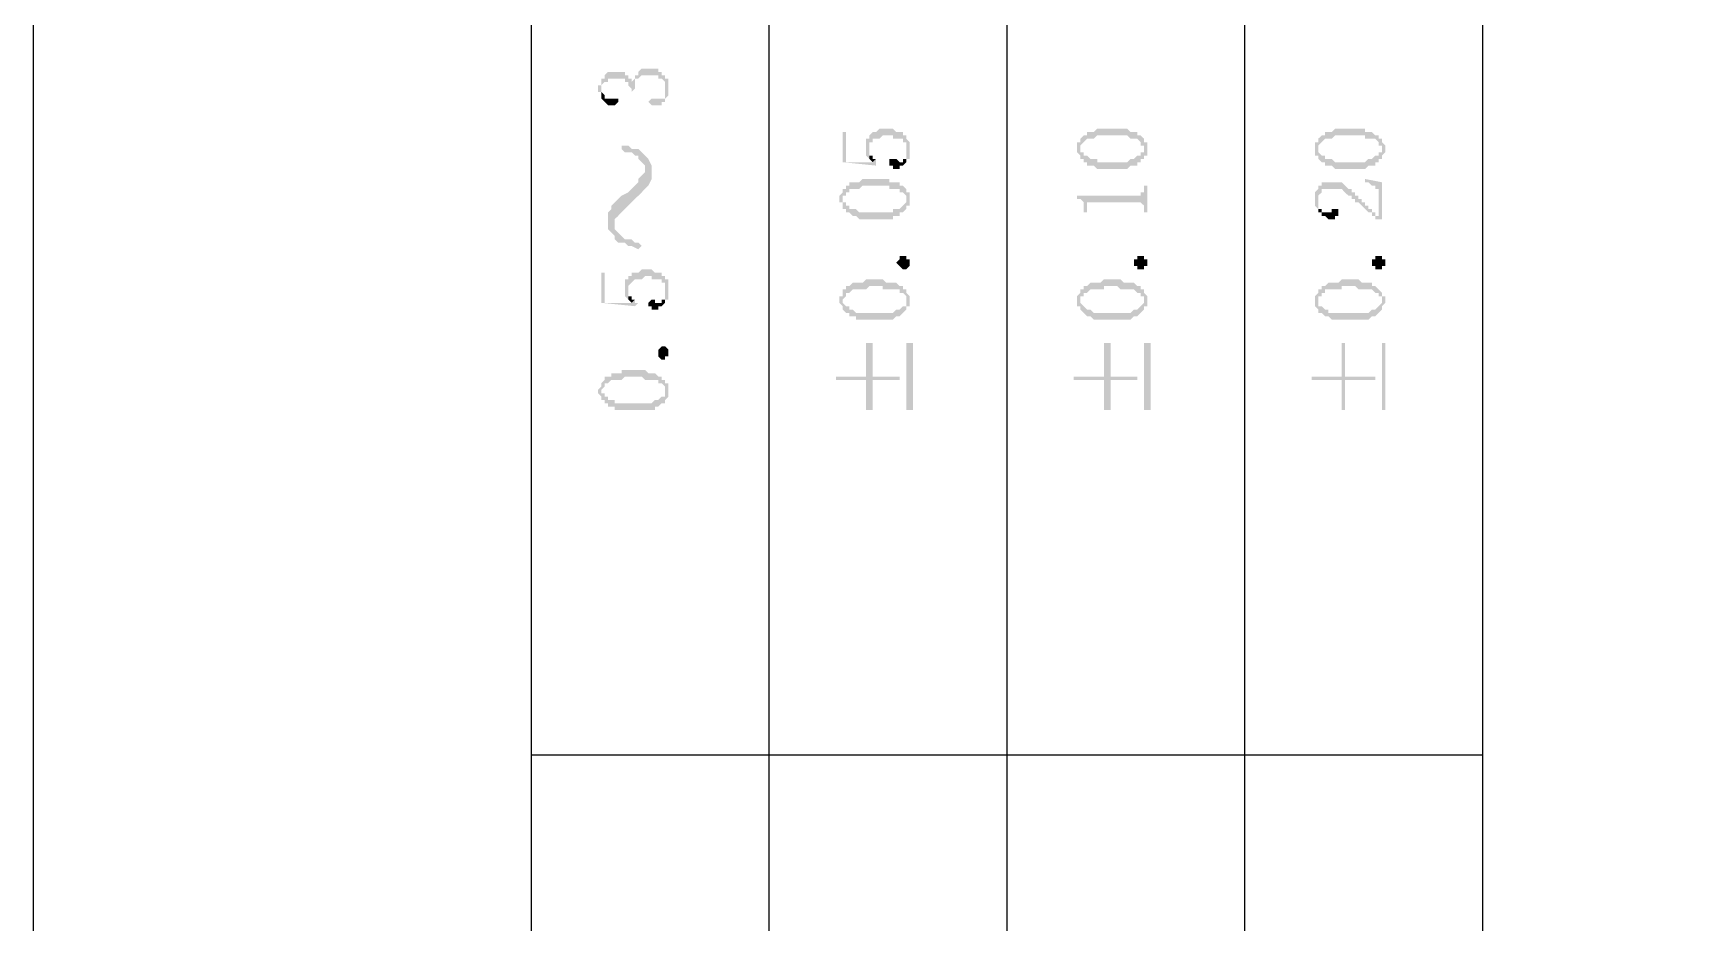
# Model space of a CAD drawing. Header units: inches. Extents: x 3613 to 8393, y -2205 to -794.
# Drawn here: x 4540.89 to 4563.31, y -2167.23 to -2155.24 of the extents above; entities that cross this region are included whole.
import ezdxf

# ---------------------------------------------------------------- set-up
doc = ezdxf.new("R2010")
doc.units = ezdxf.units.IN
doc.header["$MEASUREMENT"] = 0

msp = doc.modelspace()

# ---------------------------------------------------------------- hatches: boundary and pattern name
at = {"transparency": 33554559}
for points in [[(4548.495, -2155.985), (4548.495, -2156.03), (4548.54, -2156.03), (4548.54, -2156.075), (4548.54, -2155.985), (4548.54, -2155.939), (4548.585, -2155.894), (4548.63, -2155.894), (4548.63, -2155.849), (4548.856, -2155.849), (4548.856, -2155.894), (4548.901, -2155.894), (4548.901, -2155.939), (4548.901, -2155.939), (4548.946, -2155.985), (4548.946, -2156.03), (4548.946, -2156.03), (4548.991, -2155.985), (4548.991, -2155.939), (4548.991, -2155.894), (4548.991, -2155.849), (4549.037, -2155.849), (4549.082, -2155.804), (4549.307, -2155.804), (4549.307, -2155.849), (4549.352, -2155.849), (4549.398, -2155.894), (4549.398, -2155.985), (4549.398, -2155.804), (4549.352, -2155.804), (4549.352, -2155.759), (4549.307, -2155.759), (4549.307, -2155.714), (4549.082, -2155.714), (4549.037, -2155.759), (4549.037, -2155.804), (4548.991, -2155.804), (4548.991, -2155.849), (4548.991, -2155.849), (4548.946, -2155.894), (4548.946, -2155.849), (4548.901, -2155.849), (4548.901, -2155.804), (4548.856, -2155.804), (4548.856, -2155.759), (4548.63, -2155.759), (4548.585, -2155.804), (4548.585, -2155.849), (4548.54, -2155.849), (4548.54, -2155.894), (4548.54, -2155.939), (4548.495, -2155.939)], [(4549.172, -2156.165), (4549.172, -2156.165), (4549.217, -2156.21), (4549.352, -2156.21), (4549.352, -2156.165), (4549.398, -2156.165), (4549.398, -2156.12), (4549.443, -2156.075), (4549.443, -2156.03), (4549.443, -2155.985), (4549.443, -2155.894), (4549.443, -2155.849), (4549.398, -2155.849), (4549.398, -2156.03), (4549.398, -2156.075), (4549.398, -2156.12), (4549.217, -2156.12)], [(4548.54, -2156.075), (4548.54, -2156.12), (4548.54, -2156.12), (4548.585, -2156.165), (4548.585, -2156.165), (4548.63, -2156.21), (4548.721, -2156.21), (4548.766, -2156.165), (4548.766, -2156.12), (4548.585, -2156.12), (4548.585, -2156.075), (4548.585, -2156.075), (4548.54, -2156.03), (4548.54, -2155.985)], [(4551.79, -2156.571), (4551.79, -2156.977), (4552.241, -2157.023), (4552.241, -2156.977), (4552.241, -2156.932), (4552.196, -2156.977), (4551.835, -2156.977), (4551.835, -2156.571)], [(4552.106, -2156.752), (4552.106, -2156.842), (4552.106, -2156.887), (4552.106, -2156.887), (4552.151, -2156.932), (4552.151, -2156.797), (4552.151, -2156.707), (4552.196, -2156.707), (4552.196, -2156.661), (4552.286, -2156.661), (4552.331, -2156.616), (4552.467, -2156.616), (4552.467, -2156.661), (4552.602, -2156.661), (4552.602, -2156.707), (4552.647, -2156.707), (4552.647, -2156.752), (4552.647, -2156.797), (4552.647, -2156.932), (4552.692, -2156.932), (4552.692, -2156.887), (4552.692, -2156.797), (4552.692, -2156.752), (4552.692, -2156.707), (4552.647, -2156.661), (4552.647, -2156.616), (4552.602, -2156.616), (4552.602, -2156.571), (4552.512, -2156.571), (4552.467, -2156.526), (4552.286, -2156.526), (4552.241, -2156.571), (4552.196, -2156.571), (4552.151, -2156.616), (4552.151, -2156.661), (4552.106, -2156.661), (4552.106, -2156.707)], [(4554.949, -2156.797), (4554.949, -2156.842), (4554.949, -2156.842), (4554.994, -2156.887), (4554.994, -2156.932), (4554.994, -2156.797), (4554.994, -2156.752), (4554.994, -2156.752), (4555.039, -2156.707), (4555.039, -2156.707), (4555.084, -2156.661), (4555.175, -2156.661), (4555.22, -2156.616), (4555.626, -2156.616), (4555.671, -2156.661), (4555.761, -2156.661), (4555.806, -2156.707), (4555.806, -2156.752), (4555.852, -2156.752), (4555.852, -2156.797), (4555.852, -2156.661), (4555.852, -2156.661), (4555.806, -2156.616), (4555.761, -2156.616), (4555.761, -2156.571), (4555.671, -2156.571), (4555.626, -2156.526), (4555.22, -2156.526), (4555.175, -2156.571), (4555.084, -2156.571), (4555.084, -2156.616), (4555.039, -2156.616), (4554.994, -2156.661), (4554.994, -2156.707), (4554.949, -2156.707), (4554.949, -2156.752), (4554.949, -2156.752)], [(4558.153, -2156.797), (4558.153, -2156.842), (4558.153, -2156.887), (4558.198, -2156.887), (4558.198, -2156.932), (4558.198, -2156.797), (4558.198, -2156.752), (4558.198, -2156.752), (4558.244, -2156.707), (4558.244, -2156.707), (4558.289, -2156.661), (4558.379, -2156.661), (4558.424, -2156.616), (4558.83, -2156.616), (4558.83, -2156.661), (4558.966, -2156.661), (4559.011, -2156.707), (4559.011, -2156.752), (4559.056, -2156.752), (4559.056, -2156.797), (4559.056, -2156.661), (4559.011, -2156.661), (4559.011, -2156.616), (4558.966, -2156.616), (4558.921, -2156.571), (4558.83, -2156.571), (4558.83, -2156.526), (4558.424, -2156.526), (4558.379, -2156.571), (4558.289, -2156.571), (4558.289, -2156.616), (4558.244, -2156.616), (4558.198, -2156.661), (4558.198, -2156.707), (4558.153, -2156.707), (4558.153, -2156.752), (4558.153, -2156.752)], [(4548.811, -2156.797), (4548.811, -2156.797), (4548.856, -2156.842), (4548.946, -2156.842), (4548.991, -2156.887), (4549.037, -2156.887), (4549.037, -2156.932), (4549.082, -2156.977), (4549.127, -2157.023), (4549.127, -2157.338), (4549.127, -2157.338), (4549.172, -2157.293), (4549.217, -2157.203), (4549.217, -2157.023), (4549.172, -2156.932), (4549.127, -2156.887), (4549.127, -2156.887), (4549.082, -2156.842), (4549.037, -2156.797), (4548.946, -2156.797), (4548.901, -2156.752), (4548.811, -2156.752)], [(4552.151, -2156.932), (4552.151, -2156.932), (4552.196, -2156.977), (4552.196, -2156.977), (4552.241, -2156.932), (4552.196, -2156.932), (4552.196, -2156.887), (4552.151, -2156.887), (4552.151, -2156.842), (4552.151, -2156.797)], [(4552.421, -2156.977), (4552.421, -2157.023), (4552.467, -2157.023), (4552.467, -2157.068), (4552.557, -2157.068), (4552.557, -2157.023), (4552.602, -2157.023), (4552.647, -2156.977), (4552.647, -2156.797), (4552.647, -2156.887), (4552.647, -2156.932), (4552.602, -2156.932), (4552.602, -2156.977), (4552.557, -2156.977), (4552.512, -2156.932), (4552.421, -2156.932)], [(4554.994, -2156.932), (4555.039, -2156.932), (4555.039, -2156.977), (4555.084, -2156.977), (4555.084, -2157.023), (4555.175, -2157.023), (4555.22, -2157.068), (4555.626, -2157.068), (4555.671, -2157.023), (4555.761, -2157.023), (4555.761, -2156.977), (4555.806, -2156.977), (4555.806, -2156.932), (4555.852, -2156.932), (4555.852, -2156.887), (4555.897, -2156.887), (4555.897, -2156.842), (4555.897, -2156.797), (4555.897, -2156.752), (4555.897, -2156.707), (4555.852, -2156.707), (4555.852, -2156.661), (4555.852, -2156.797), (4555.852, -2156.842), (4555.806, -2156.842), (4555.806, -2156.887), (4555.761, -2156.887), (4555.716, -2156.932), (4555.671, -2156.932), (4555.626, -2156.977), (4555.22, -2156.977), (4555.22, -2156.932), (4555.129, -2156.932), (4555.084, -2156.887), (4555.039, -2156.887), (4555.039, -2156.842), (4554.994, -2156.842), (4554.994, -2156.797), (4554.994, -2156.797)], [(4558.198, -2156.932), (4558.198, -2156.932), (4558.244, -2156.977), (4558.289, -2156.977), (4558.289, -2157.023), (4558.379, -2157.023), (4558.424, -2157.068), (4558.83, -2157.068), (4558.875, -2157.023), (4558.966, -2157.023), (4558.966, -2156.977), (4559.011, -2156.977), (4559.011, -2156.932), (4559.056, -2156.932), (4559.056, -2156.887), (4559.056, -2156.887), (4559.101, -2156.842), (4559.101, -2156.797), (4559.101, -2156.752), (4559.101, -2156.752), (4559.056, -2156.707), (4559.056, -2156.661), (4559.056, -2156.797), (4559.056, -2156.842), (4559.011, -2156.842), (4559.011, -2156.887), (4558.966, -2156.887), (4558.921, -2156.932), (4558.875, -2156.932), (4558.83, -2156.977), (4558.424, -2156.977), (4558.379, -2156.932), (4558.289, -2156.932), (4558.289, -2156.887), (4558.244, -2156.887), (4558.198, -2156.842), (4558.198, -2156.797), (4558.198, -2156.797)], [(4548.63, -2157.79), (4548.63, -2157.88), (4548.676, -2157.925), (4548.721, -2157.97), (4548.721, -2157.745), (4548.766, -2157.7), (4548.811, -2157.654), (4548.856, -2157.609), (4548.901, -2157.564), (4548.946, -2157.519), (4548.991, -2157.474), (4549.037, -2157.429), (4549.037, -2157.429), (4549.082, -2157.384), (4549.127, -2157.338), (4549.127, -2157.068), (4549.127, -2157.113), (4549.082, -2157.158), (4549.037, -2157.203), (4549.037, -2157.248), (4548.991, -2157.293), (4548.946, -2157.338), (4548.901, -2157.384), (4548.811, -2157.429), (4548.811, -2157.429), (4548.766, -2157.474), (4548.721, -2157.519), (4548.676, -2157.564), (4548.676, -2157.609), (4548.63, -2157.654), (4548.63, -2157.7)], [(4551.745, -2157.474), (4551.745, -2157.519), (4551.79, -2157.519), (4551.79, -2157.564), (4551.79, -2157.609), (4551.79, -2157.474), (4551.79, -2157.429), (4551.835, -2157.429), (4551.835, -2157.384), (4551.88, -2157.384), (4551.88, -2157.338), (4552.015, -2157.338), (4552.06, -2157.293), (4552.421, -2157.293), (4552.421, -2157.338), (4552.557, -2157.338), (4552.557, -2157.384), (4552.602, -2157.384), (4552.647, -2157.429), (4552.647, -2157.474), (4552.647, -2157.338), (4552.647, -2157.338), (4552.602, -2157.293), (4552.557, -2157.293), (4552.557, -2157.248), (4552.421, -2157.248), (4552.421, -2157.203), (4552.06, -2157.203), (4552.015, -2157.248), (4551.88, -2157.248), (4551.88, -2157.293), (4551.835, -2157.293), (4551.835, -2157.338), (4551.79, -2157.338), (4551.79, -2157.384), (4551.79, -2157.384), (4551.745, -2157.429)], [(4554.949, -2157.429), (4554.949, -2157.474), (4554.994, -2157.474), (4555.039, -2157.519), (4555.039, -2157.564), (4555.039, -2157.654), (4555.084, -2157.654), (4555.084, -2157.564), (4555.084, -2157.519), (4555.806, -2157.519), (4555.852, -2157.564), (4555.852, -2157.654), (4555.897, -2157.654), (4555.897, -2157.293), (4555.852, -2157.293), (4555.852, -2157.338), (4555.852, -2157.384), (4555.806, -2157.384), (4555.806, -2157.429), (4555.761, -2157.429)], [(4558.153, -2157.474), (4558.153, -2157.519), (4558.153, -2157.564), (4558.153, -2157.564), (4558.198, -2157.609), (4558.198, -2157.474), (4558.198, -2157.429), (4558.198, -2157.429), (4558.244, -2157.384), (4558.244, -2157.338), (4558.514, -2157.338), (4558.559, -2157.384), (4558.559, -2157.384), (4558.605, -2157.429), (4558.65, -2157.429), (4558.65, -2157.474), (4558.695, -2157.474), (4558.695, -2157.519), (4558.74, -2157.519), (4558.785, -2157.564), (4558.785, -2157.564), (4558.83, -2157.609), (4558.83, -2157.609), (4558.875, -2157.654), (4558.921, -2157.654), (4558.921, -2157.7), (4558.966, -2157.7), (4558.966, -2157.745), (4559.011, -2157.745), (4559.011, -2157.7), (4558.966, -2157.7), (4558.966, -2157.654), (4558.921, -2157.654), (4558.921, -2157.609), (4558.875, -2157.609), (4558.875, -2157.564), (4558.83, -2157.564), (4558.83, -2157.519), (4558.785, -2157.519), (4558.785, -2157.474), (4558.74, -2157.474), (4558.74, -2157.429), (4558.695, -2157.429), (4558.695, -2157.384), (4558.65, -2157.384), (4558.65, -2157.338), (4558.605, -2157.338), (4558.559, -2157.293), (4558.559, -2157.293), (4558.514, -2157.248), (4558.244, -2157.248), (4558.244, -2157.293), (4558.198, -2157.293), (4558.198, -2157.338), (4558.198, -2157.338), (4558.153, -2157.384), (4558.153, -2157.429), (4558.153, -2157.429)], [(4558.83, -2157.203), (4558.83, -2157.248), (4558.875, -2157.248), (4558.921, -2157.293), (4558.966, -2157.293), (4558.966, -2157.338), (4559.011, -2157.338), (4559.011, -2157.745), (4559.056, -2157.745), (4559.056, -2157.248)], [(4551.79, -2157.609), (4551.835, -2157.609), (4551.835, -2157.654), (4551.88, -2157.654), (4551.925, -2157.7), (4551.97, -2157.7), (4552.015, -2157.745), (4552.467, -2157.745), (4552.467, -2157.7), (4552.557, -2157.7), (4552.557, -2157.654), (4552.602, -2157.654), (4552.647, -2157.609), (4552.647, -2157.564), (4552.692, -2157.564), (4552.692, -2157.519), (4552.692, -2157.474), (4552.692, -2157.429), (4552.692, -2157.384), (4552.647, -2157.384), (4552.647, -2157.338), (4552.647, -2157.474), (4552.647, -2157.519), (4552.647, -2157.519), (4552.602, -2157.564), (4552.602, -2157.564), (4552.557, -2157.609), (4552.467, -2157.609), (4552.467, -2157.654), (4552.015, -2157.654), (4551.97, -2157.609), (4551.88, -2157.609), (4551.88, -2157.564), (4551.835, -2157.564), (4551.835, -2157.519), (4551.79, -2157.519), (4551.79, -2157.474)], [(4558.198, -2157.609), (4558.198, -2157.654), (4558.244, -2157.654), (4558.244, -2157.7), (4558.289, -2157.7), (4558.334, -2157.745), (4558.424, -2157.745), (4558.424, -2157.7), (4558.469, -2157.7), (4558.469, -2157.654), (4558.469, -2157.609), (4558.379, -2157.609), (4558.379, -2157.654), (4558.244, -2157.654), (4558.244, -2157.609), (4558.198, -2157.609), (4558.198, -2157.564), (4558.198, -2157.519), (4558.198, -2157.519)], [(4548.721, -2157.97), (4548.721, -2158.015), (4548.766, -2158.061), (4548.856, -2158.061), (4548.901, -2158.106), (4548.946, -2158.106), (4549.037, -2158.151), (4549.082, -2158.106), (4549.037, -2158.061), (4548.991, -2158.061), (4548.946, -2158.015), (4548.856, -2158.015), (4548.811, -2157.97), (4548.811, -2157.97), (4548.766, -2157.925), (4548.721, -2157.88), (4548.721, -2157.835)], [(4552.692, -2158.331), (4552.692, -2158.377), (4552.692, -2158.377), (4552.647, -2158.422), (4552.602, -2158.422), (4552.557, -2158.377), (4552.557, -2158.377), (4552.512, -2158.331), (4552.512, -2158.331), (4552.557, -2158.286), (4552.557, -2158.241), (4552.647, -2158.241), (4552.647, -2158.286), (4552.692, -2158.286), (4552.692, -2158.331)], [(4555.897, -2158.331), (4555.897, -2158.377), (4555.852, -2158.377), (4555.852, -2158.422), (4555.761, -2158.422), (4555.761, -2158.377), (4555.716, -2158.377), (4555.716, -2158.331), (4555.716, -2158.286), (4555.761, -2158.286), (4555.761, -2158.241), (4555.852, -2158.241), (4555.852, -2158.286), (4555.897, -2158.286), (4555.897, -2158.331)], [(4559.101, -2158.331), (4559.101, -2158.377), (4559.056, -2158.377), (4559.056, -2158.422), (4558.966, -2158.422), (4558.966, -2158.377), (4558.921, -2158.377), (4558.921, -2158.331), (4558.921, -2158.286), (4558.966, -2158.286), (4558.966, -2158.241), (4559.056, -2158.241), (4559.056, -2158.286), (4559.101, -2158.286), (4559.101, -2158.331)], [(4548.54, -2158.467), (4548.54, -2158.873), (4548.991, -2158.918), (4549.037, -2158.873), (4548.991, -2158.873), (4548.991, -2158.828), (4548.946, -2158.873), (4548.585, -2158.873), (4548.585, -2158.467)], [(4548.856, -2158.647), (4548.856, -2158.738), (4548.856, -2158.783), (4548.856, -2158.783), (4548.901, -2158.828), (4548.901, -2158.692), (4548.901, -2158.647), (4548.901, -2158.647), (4548.946, -2158.602), (4548.946, -2158.602), (4548.991, -2158.557), (4549.082, -2158.557), (4549.127, -2158.512), (4549.217, -2158.512), (4549.217, -2158.557), (4549.352, -2158.557), (4549.352, -2158.602), (4549.398, -2158.602), (4549.398, -2158.647), (4549.398, -2158.692), (4549.398, -2158.828), (4549.443, -2158.828), (4549.443, -2158.783), (4549.443, -2158.692), (4549.443, -2158.647), (4549.443, -2158.557), (4549.398, -2158.557), (4549.398, -2158.512), (4549.352, -2158.512), (4549.352, -2158.467), (4549.262, -2158.467), (4549.217, -2158.422), (4549.082, -2158.422), (4549.037, -2158.467), (4548.946, -2158.467), (4548.946, -2158.512), (4548.901, -2158.512), (4548.901, -2158.557), (4548.856, -2158.557), (4548.856, -2158.602)], [(4551.745, -2158.828), (4551.745, -2158.873), (4551.745, -2158.873), (4551.79, -2158.918), (4551.79, -2158.963), (4551.79, -2158.828), (4551.79, -2158.828), (4551.835, -2158.783), (4551.835, -2158.738), (4551.88, -2158.738), (4551.925, -2158.692), (4552.106, -2158.692), (4552.151, -2158.647), (4552.331, -2158.647), (4552.331, -2158.692), (4552.557, -2158.692), (4552.557, -2158.738), (4552.602, -2158.738), (4552.647, -2158.783), (4552.647, -2158.828), (4552.647, -2158.692), (4552.602, -2158.692), (4552.602, -2158.647), (4552.557, -2158.647), (4552.512, -2158.602), (4552.376, -2158.602), (4552.331, -2158.557), (4552.106, -2158.557), (4552.06, -2158.602), (4551.925, -2158.602), (4551.88, -2158.647), (4551.835, -2158.647), (4551.835, -2158.692), (4551.79, -2158.692), (4551.79, -2158.738), (4551.79, -2158.783), (4551.745, -2158.783)], [(4554.949, -2158.828), (4554.949, -2158.873), (4554.949, -2158.918), (4554.994, -2158.918), (4554.994, -2158.963), (4554.994, -2158.828), (4554.994, -2158.783), (4555.039, -2158.783), (4555.039, -2158.738), (4555.084, -2158.738), (4555.129, -2158.692), (4555.31, -2158.692), (4555.31, -2158.647), (4555.49, -2158.647), (4555.536, -2158.692), (4555.716, -2158.692), (4555.761, -2158.738), (4555.806, -2158.738), (4555.806, -2158.783), (4555.852, -2158.783), (4555.852, -2158.828), (4555.852, -2158.692), (4555.806, -2158.692), (4555.806, -2158.647), (4555.761, -2158.647), (4555.716, -2158.602), (4555.581, -2158.602), (4555.536, -2158.557), (4555.31, -2158.557), (4555.265, -2158.602), (4555.129, -2158.602), (4555.084, -2158.647), (4555.039, -2158.647), (4555.039, -2158.692), (4554.994, -2158.692), (4554.994, -2158.738), (4554.994, -2158.738), (4554.949, -2158.783)], [(4558.153, -2158.828), (4558.153, -2158.873), (4558.153, -2158.918), (4558.153, -2158.918), (4558.198, -2158.963), (4558.198, -2158.828), (4558.198, -2158.783), (4558.244, -2158.783), (4558.244, -2158.738), (4558.289, -2158.738), (4558.289, -2158.692), (4558.514, -2158.692), (4558.514, -2158.647), (4558.695, -2158.647), (4558.74, -2158.692), (4558.921, -2158.692), (4558.966, -2158.738), (4559.011, -2158.738), (4559.011, -2158.783), (4559.056, -2158.783), (4559.056, -2158.828), (4559.056, -2158.738), (4559.011, -2158.692), (4559.011, -2158.692), (4558.966, -2158.647), (4558.921, -2158.647), (4558.921, -2158.602), (4558.785, -2158.602), (4558.74, -2158.557), (4558.514, -2158.557), (4558.469, -2158.602), (4558.334, -2158.602), (4558.289, -2158.647), (4558.244, -2158.647), (4558.244, -2158.692), (4558.198, -2158.692), (4558.198, -2158.738), (4558.198, -2158.738), (4558.153, -2158.783)], [(4548.901, -2158.828), (4548.901, -2158.828), (4548.946, -2158.873), (4548.946, -2158.873), (4548.991, -2158.828), (4548.946, -2158.828), (4548.946, -2158.783), (4548.901, -2158.783), (4548.901, -2158.738), (4548.901, -2158.692)], [(4549.172, -2158.873), (4549.172, -2158.918), (4549.217, -2158.918), (4549.217, -2158.963), (4549.307, -2158.963), (4549.307, -2158.918), (4549.352, -2158.918), (4549.398, -2158.873), (4549.398, -2158.692), (4549.398, -2158.783), (4549.398, -2158.828), (4549.352, -2158.828), (4549.352, -2158.873), (4549.262, -2158.873), (4549.262, -2158.828), (4549.217, -2158.828)], [(4551.79, -2158.963), (4551.835, -2159.008), (4551.88, -2159.008), (4551.88, -2159.053), (4551.97, -2159.053), (4551.97, -2159.099), (4552.467, -2159.099), (4552.512, -2159.053), (4552.557, -2159.053), (4552.602, -2159.008), (4552.602, -2159.008), (4552.647, -2158.963), (4552.647, -2158.918), (4552.692, -2158.918), (4552.692, -2158.873), (4552.692, -2158.828), (4552.692, -2158.783), (4552.692, -2158.783), (4552.647, -2158.738), (4552.647, -2158.873), (4552.647, -2158.918), (4552.602, -2158.918), (4552.557, -2158.963), (4552.512, -2158.963), (4552.467, -2159.008), (4551.97, -2159.008), (4551.925, -2158.963), (4551.88, -2158.963), (4551.88, -2158.918), (4551.835, -2158.918), (4551.79, -2158.873), (4551.79, -2158.828)], [(4554.994, -2158.963), (4555.039, -2159.008), (4555.039, -2159.008), (4555.084, -2159.053), (4555.129, -2159.053), (4555.175, -2159.099), (4555.671, -2159.099), (4555.716, -2159.053), (4555.761, -2159.053), (4555.806, -2159.008), (4555.806, -2159.008), (4555.852, -2158.963), (4555.852, -2158.918), (4555.897, -2158.918), (4555.897, -2158.873), (4555.897, -2158.828), (4555.897, -2158.783), (4555.897, -2158.783), (4555.852, -2158.738), (4555.852, -2158.873), (4555.852, -2158.873), (4555.806, -2158.918), (4555.806, -2158.918), (4555.761, -2158.963), (4555.716, -2158.963), (4555.671, -2159.008), (4555.175, -2159.008), (4555.129, -2158.963), (4555.084, -2158.963), (4555.039, -2158.918), (4555.039, -2158.918), (4554.994, -2158.873), (4554.994, -2158.828)], [(4558.198, -2158.963), (4558.198, -2159.008), (4558.244, -2159.008), (4558.289, -2159.053), (4558.334, -2159.053), (4558.379, -2159.099), (4558.875, -2159.099), (4558.921, -2159.053), (4558.966, -2159.053), (4559.011, -2159.008), (4559.011, -2159.008), (4559.056, -2158.963), (4559.056, -2158.918), (4559.056, -2158.918), (4559.101, -2158.873), (4559.101, -2158.828), (4559.101, -2158.783), (4559.056, -2158.783), (4559.056, -2158.738), (4559.056, -2158.873), (4559.056, -2158.873), (4559.011, -2158.918), (4559.011, -2158.918), (4558.966, -2158.963), (4558.921, -2158.963), (4558.875, -2159.008), (4558.334, -2159.008), (4558.334, -2158.963), (4558.289, -2158.963), (4558.244, -2158.918), (4558.198, -2158.918), (4558.198, -2158.873), (4558.198, -2158.828)], [(4549.443, -2159.55), (4549.443, -2159.595), (4549.398, -2159.595), (4549.398, -2159.64), (4549.352, -2159.64), (4549.307, -2159.595), (4549.307, -2159.55), (4549.307, -2159.505), (4549.307, -2159.505), (4549.352, -2159.46), (4549.398, -2159.46), (4549.443, -2159.505), (4549.443, -2159.55)], [(4551.699, -2159.866), (4551.699, -2159.911), (4552.106, -2159.911), (4552.106, -2160.317), (4552.196, -2160.317), (4552.196, -2159.911), (4552.557, -2159.911), (4552.557, -2159.866), (4552.196, -2159.866), (4552.196, -2159.415), (4552.106, -2159.415), (4552.106, -2159.866)], [(4552.737, -2160.317), (4552.737, -2159.415), (4552.647, -2159.415), (4552.647, -2160.317)], [(4554.904, -2159.866), (4554.904, -2159.911), (4555.31, -2159.911), (4555.31, -2160.317), (4555.4, -2160.317), (4555.4, -2159.911), (4555.761, -2159.911), (4555.761, -2159.866), (4555.4, -2159.866), (4555.4, -2159.415), (4555.31, -2159.415), (4555.31, -2159.866)], [(4555.942, -2160.317), (4555.942, -2159.415), (4555.852, -2159.415), (4555.852, -2160.317)], [(4558.108, -2159.866), (4558.108, -2159.911), (4558.514, -2159.911), (4558.514, -2160.317), (4558.559, -2160.317), (4558.559, -2159.911), (4558.966, -2159.911), (4558.966, -2159.866), (4558.559, -2159.866), (4558.559, -2159.415), (4558.514, -2159.415), (4558.514, -2159.866)], [(4559.101, -2160.317), (4559.101, -2159.415), (4559.056, -2159.415), (4559.056, -2160.317)], [(4548.495, -2160.046), (4548.495, -2160.092), (4548.54, -2160.137), (4548.54, -2160.182), (4548.54, -2160.046), (4548.54, -2160.046), (4548.585, -2160.001), (4548.585, -2159.956), (4548.63, -2159.956), (4548.676, -2159.911), (4548.811, -2159.911), (4548.856, -2159.866), (4549.082, -2159.866), (4549.127, -2159.911), (4549.307, -2159.911), (4549.307, -2159.956), (4549.352, -2159.956), (4549.398, -2160.001), (4549.398, -2160.046), (4549.398, -2159.911), (4549.352, -2159.911), (4549.352, -2159.866), (4549.307, -2159.866), (4549.262, -2159.821), (4549.172, -2159.821), (4549.127, -2159.776), (4548.811, -2159.776), (4548.811, -2159.821), (4548.676, -2159.821), (4548.676, -2159.866), (4548.585, -2159.866), (4548.585, -2159.911), (4548.585, -2159.911), (4548.54, -2159.956), (4548.54, -2160.001), (4548.54, -2160.001)], [(4548.54, -2160.182), (4548.585, -2160.182), (4548.585, -2160.227), (4548.63, -2160.227), (4548.63, -2160.272), (4548.721, -2160.272), (4548.721, -2160.317), (4549.262, -2160.317), (4549.262, -2160.272), (4549.307, -2160.272), (4549.352, -2160.227), (4549.398, -2160.227), (4549.398, -2160.182), (4549.398, -2160.182), (4549.443, -2160.137), (4549.443, -2160.092), (4549.443, -2160.046), (4549.443, -2160.001), (4549.443, -2159.956), (4549.398, -2159.956), (4549.398, -2160.092), (4549.398, -2160.137), (4549.352, -2160.137), (4549.307, -2160.182), (4549.262, -2160.182), (4549.217, -2160.227), (4548.721, -2160.227), (4548.721, -2160.182), (4548.63, -2160.182), (4548.63, -2160.137), (4548.585, -2160.137), (4548.585, -2160.092), (4548.54, -2160.092), (4548.54, -2160.046)]]:
    msp.add_hatch(color=256, dxfattribs=at).paths.add_polyline_path(points)

# ---------------------------------------------------------------- linework, layer by layer
msp.add_line((4547.592, -1913.772), (4547.592, -2200.513))
msp.add_lwpolyline([(4960.886, -2204.772), (4960.886, -1907.772), (4540.886, -1907.772), (4540.886, -2204.772)], close=True)
for points in [[(4560.41, -1913.772), (4560.41, -2200.513)], [(4550.797, -2086.165), (4550.797, -2179.182)], [(4554.001, -2086.165), (4554.001, -2179.182)], [(4557.205, -2086.165), (4557.205, -2179.182)], [(4547.592, -2164.966), (4560.41, -2164.966)]]:
    msp.add_lwpolyline(points)

doc.saveas('drawing.dxf')
